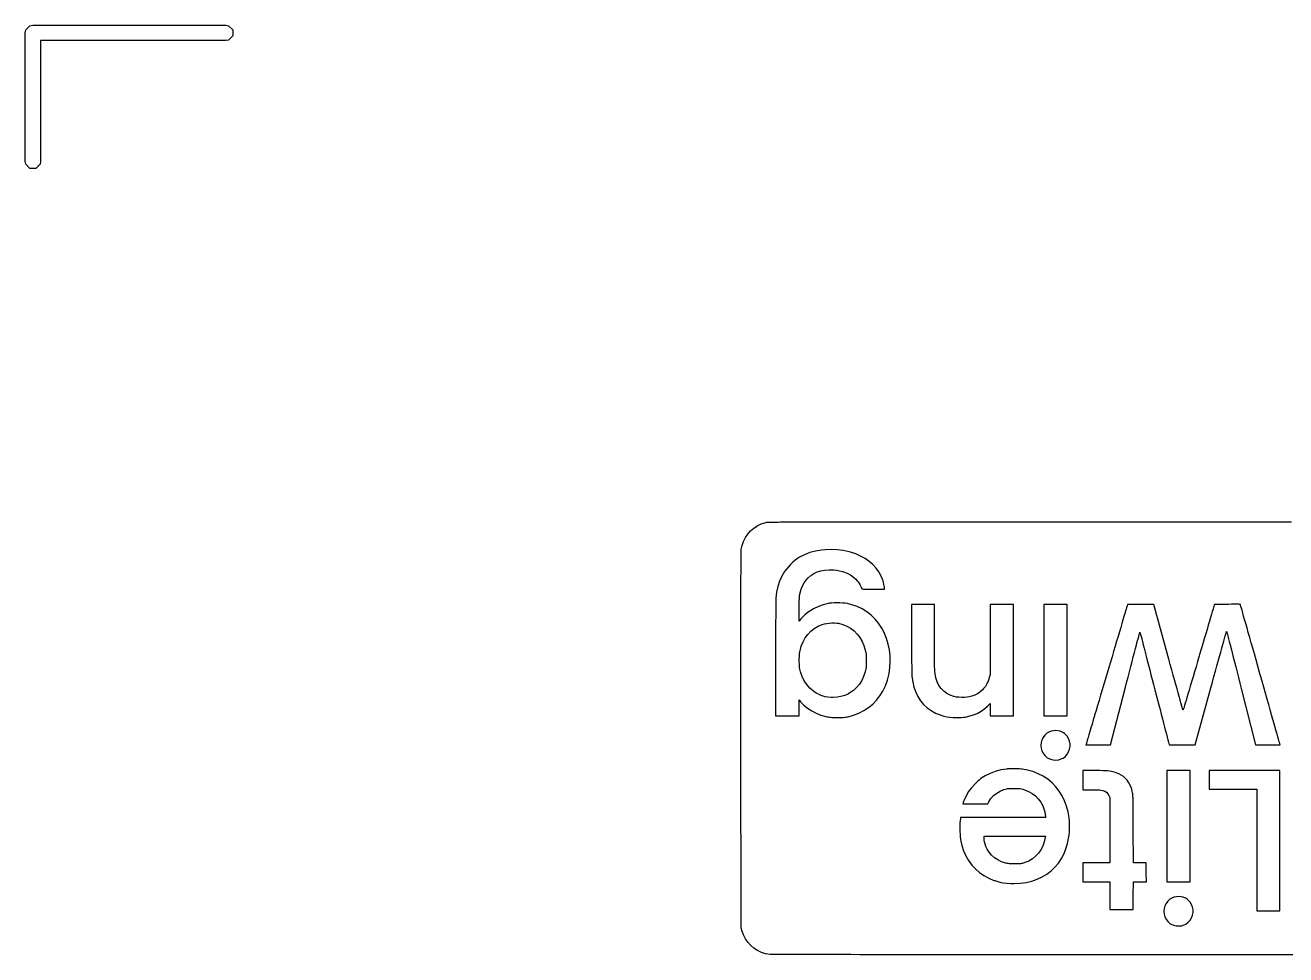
# Model space of a CAD drawing. Extents: x 114.6 to 180.1, y -127.2 to -61.4.
# Drawn here: x 138.12 to 147.93, y -103.88 to -96.64 of the extents above; entities that cross this region are included whole.
import ezdxf

# ---------------------------------------------------------------- set-up
doc = ezdxf.new("R2010")
doc.units = 0
doc.layers.add('BLACK', color=7, linetype='CONTINUOUS')

msp = doc.modelspace()

# ---------------------------------------------------------------- linework, layer by layer
at = {"layer": 'BLACK', "linetype": 'CONTINUOUS'}
for p, q in [((138.1175, -96.704), (138.122067, -96.681039)), ((138.1175, -97.704), (138.1175, -96.704)), ((138.122067, -96.681039), (138.154539, -96.648567)), ((138.154539, -96.648567), (138.1775, -96.644)), ((138.1775, -96.644), (139.6775, -96.644)), ((139.6775, -96.644), (139.700461, -96.648567)), ((139.700461, -96.648567), (139.732933, -96.681039)), ((139.732933, -96.681039), (139.732933, -96.726961)), ((139.6775, -96.764), (138.2375, -96.764)), ((138.2375, -96.764), (138.2375, -97.704)), ((139.700461, -96.759433), (139.6775, -96.764)), ((139.732933, -96.726961), (139.700461, -96.759433)), ((138.122067, -97.726961), (138.1175, -97.704)), ((138.154539, -97.759433), (138.122067, -97.726961)), ((138.200461, -97.759433), (138.154539, -97.759433)), ((138.232933, -97.726961), (138.200461, -97.759433)), ((138.2375, -97.704), (138.232933, -97.726961)), ((143.787839, -100.558898), (143.815978, -100.540394)), ((143.815978, -100.540394), (143.816863, -100.539897)), ((143.816863, -100.539897), (143.82964, -100.533572)), ((143.82964, -100.533572), (143.845514, -100.526965)), ((143.845514, -100.526965), (143.862846, -100.520694)), ((143.862846, -100.520694), (143.879997, -100.515377)), ((143.879997, -100.515377), (143.886275, -100.513698)), ((143.886275, -100.513698), (143.887175, -100.513522)), ((143.887175, -100.513522), (143.888509, -100.513351)), ((143.888509, -100.513351), (143.890349, -100.513185)), ((143.890349, -100.513185), (143.892765, -100.513024)), ((143.892765, -100.513024), (143.895829, -100.512867)), ((143.895829, -100.512867), (143.899611, -100.512715)), ((143.899611, -100.512715), (143.904182, -100.512569)), ((143.904182, -100.512569), (143.909614, -100.512427)), ((143.909614, -100.512427), (143.915978, -100.51229)), ((143.915978, -100.51229), (143.923344, -100.512157)), ((143.923344, -100.512157), (143.931783, -100.512028)), ((143.931783, -100.512028), (143.941367, -100.511904)), ((143.941367, -100.511904), (143.952167, -100.511784)), ((143.952167, -100.511784), (143.964253, -100.511668)), ((143.964253, -100.511668), (143.977697, -100.511556)), ((143.977697, -100.511556), (143.992569, -100.511448)), ((143.992569, -100.511448), (144.008941, -100.511344)), ((144.008941, -100.511344), (144.026882, -100.511244)), ((144.026882, -100.511244), (144.046467, -100.511149)), ((144.046467, -100.511149), (144.067763, -100.511054)), ((144.067763, -100.511054), (144.090843, -100.510965)), ((144.090843, -100.510965), (144.115778, -100.51088)), ((144.115778, -100.51088), (144.142639, -100.510797)), ((144.142639, -100.510797), (144.171496, -100.510718)), ((144.171496, -100.510718), (144.20242, -100.510642)), ((144.20242, -100.510642), (144.235483, -100.510569)), ((144.235483, -100.510569), (144.270756, -100.510499)), ((144.270756, -100.510499), (144.308309, -100.510433)), ((144.308309, -100.510433), (144.348214, -100.510369)), ((144.348214, -100.510369), (144.390542, -100.510307)), ((144.390542, -100.510307), (144.435365, -100.510249)), ((144.435365, -100.510249), (144.48275, -100.510193)), ((144.48275, -100.510193), (144.532772, -100.510139)), ((144.532772, -100.510139), (144.5855, -100.510089)), ((144.5855, -100.510089), (144.641006, -100.51004)), ((144.641006, -100.51004), (144.699361, -100.509994)), ((144.699361, -100.509994), (144.760636, -100.50995)), ((144.760636, -100.50995), (144.824902, -100.509908)), ((144.824902, -100.509908), (144.892229, -100.509869)), ((144.892229, -100.509869), (144.962689, -100.50983)), ((144.962689, -100.50983), (145.036353, -100.509794)), ((145.036353, -100.509794), (145.113291, -100.50976)), ((145.113291, -100.50976), (145.193575, -100.509727)), ((145.193575, -100.509727), (145.277276, -100.509696)), ((145.277276, -100.509696), (145.364465, -100.509666)), ((145.364465, -100.509666), (145.455213, -100.509638)), ((145.455213, -100.509638), (145.54959, -100.509611)), ((145.54959, -100.509611), (145.647669, -100.509586)), ((145.647669, -100.509586), (145.749519, -100.509561)), ((145.749519, -100.509561), (145.855212, -100.509538)), ((145.855212, -100.509538), (145.964819, -100.509516)), ((145.964819, -100.509516), (146.078411, -100.509494)), ((146.078411, -100.509494), (146.196058, -100.509474)), ((146.196058, -100.509474), (146.317832, -100.509454)), ((146.317832, -100.509454), (146.443805, -100.509434)), ((146.443805, -100.509434), (146.574046, -100.509417)), ((146.574046, -100.509417), (146.708627, -100.509399)), ((146.708627, -100.509399), (146.847619, -100.509381)), ((146.847619, -100.509381), (146.991093, -100.509364)), ((146.991093, -100.509364), (147.13912, -100.509347)), ((147.13912, -100.509347), (147.29177, -100.50933)), ((147.29177, -100.50933), (147.449116, -100.509313)), ((147.449116, -100.509313), (147.574623, -100.5093)), ((147.574623, -100.5093), (147.707762, -100.509288)), ((147.707762, -100.509288), (147.839766, -100.509278)), ((147.839766, -100.509278), (147.970552, -100.50927)), ((143.706299, -100.662538), (143.721354, -100.633165)), ((143.721354, -100.633165), (143.740188, -100.605774)), ((143.740188, -100.605774), (143.762463, -100.580855)), ((143.762463, -100.580855), (143.787839, -100.558898)), ((143.688327, -100.743481), (143.688505, -100.734158)), ((143.688505, -100.734158), (143.688694, -100.728072)), ((143.688694, -100.728072), (143.688878, -100.725269)), ((143.688878, -100.725269), (143.69536, -100.693403)), ((143.69536, -100.693403), (143.706299, -100.662538)), ((144.267359, -100.737938), (144.223766, -100.749814)), ((144.313144, -100.73033), (144.267359, -100.737938)), ((144.341818, -100.727732), (144.313144, -100.73033)), ((144.389198, -100.726457), (144.341818, -100.727732)), ((144.436874, -100.728713), (144.389198, -100.726457)), ((144.483573, -100.734422), (144.436874, -100.728713)), ((144.528027, -100.743506), (144.483573, -100.734422)), ((143.687585, -100.840766), (143.687714, -100.81435)), ((143.687714, -100.81435), (143.687853, -100.791475)), ((143.687853, -100.791475), (143.688001, -100.772078)), ((143.688001, -100.772078), (143.688159, -100.7561)), ((143.688159, -100.7561), (143.688327, -100.743481)), ((144.091665, -100.824394), (144.07346, -100.841541)), ((144.10966, -100.80917), (144.091665, -100.824394)), ((144.126394, -100.796916), (144.10966, -100.80917)), ((144.143326, -100.786307), (144.126394, -100.796916)), ((144.182408, -100.765941), (144.143326, -100.786307)), ((144.223766, -100.749814), (144.182408, -100.765941)), ((144.539849, -100.746628), (144.528027, -100.743506)), ((144.580341, -100.759903), (144.539849, -100.746628)), ((144.618275, -100.776423), (144.580341, -100.759903)), ((144.653401, -100.795977), (144.618275, -100.776423)), ((144.685468, -100.818354), (144.653401, -100.795977)), ((144.714226, -100.843343), (144.685468, -100.818354)), ((143.687256, -100.941871), (143.687357, -100.904466)), ((143.687357, -100.904466), (143.687465, -100.870785)), ((143.687465, -100.870785), (143.687585, -100.840766)), ((144.004858, -100.933519), (143.98734, -100.972753)), ((144.026513, -100.896419), (144.004858, -100.933519)), ((144.028113, -100.894031), (144.026513, -100.896419)), ((144.040632, -100.877409), (144.028113, -100.894031)), ((144.056099, -100.859562), (144.040632, -100.877409)), ((144.07346, -100.841541), (144.056099, -100.859562)), ((144.206852, -100.949308), (144.229663, -100.929206)), ((144.229663, -100.929206), (144.253947, -100.913002)), ((144.253947, -100.913002), (144.280131, -100.900539)), ((144.280131, -100.900539), (144.308647, -100.891658)), ((144.308647, -100.891658), (144.339922, -100.886199)), ((144.339922, -100.886199), (144.374388, -100.884003)), ((144.374388, -100.884003), (144.383051, -100.883943)), ((144.383051, -100.883943), (144.409637, -100.884656)), ((144.409637, -100.884656), (144.433006, -100.886765)), ((144.433006, -100.886765), (144.454615, -100.890486)), ((144.454615, -100.890486), (144.475919, -100.896035)), ((144.475919, -100.896035), (144.485488, -100.899082)), ((144.485488, -100.899082), (144.512543, -100.909921)), ((144.512543, -100.909921), (144.538307, -100.92372)), ((144.538307, -100.92372), (144.561807, -100.939844)), ((144.739422, -100.870732), (144.714226, -100.843343)), ((144.760808, -100.90031), (144.739422, -100.870732)), ((144.778132, -100.931866), (144.760808, -100.90031)), ((144.791142, -100.965189), (144.778132, -100.931866)), ((143.687011, -101.077037), (143.687084, -101.028095)), ((143.687084, -101.028095), (143.687165, -100.98306)), ((143.687165, -100.98306), (143.687256, -100.941871)), ((143.973906, -101.014284), (143.964501, -101.058281)), ((143.98734, -100.972753), (143.973906, -101.014284)), ((144.154626, -101.034314), (144.16482, -101.008235)), ((144.16482, -101.008235), (144.177657, -100.984948)), ((144.177657, -100.984948), (144.193581, -100.963599)), ((144.193581, -100.963599), (144.206852, -100.949308)), ((144.561807, -100.939844), (144.582078, -100.957662)), ((144.582078, -100.957662), (144.592133, -100.968716)), ((144.592133, -100.968716), (144.597929, -100.976465)), ((144.597929, -100.976465), (144.604364, -100.98625)), ((144.604364, -100.98625), (144.610877, -100.997064)), ((144.610877, -100.997064), (144.61691, -101.007902)), ((144.61691, -101.007902), (144.6219, -101.017757)), ((144.6219, -101.017757), (144.625289, -101.025622)), ((144.625289, -101.025622), (144.626516, -101.030448)), ((144.626516, -101.030448), (144.627161, -101.031339)), ((144.627161, -101.031339), (144.629379, -101.032061)), ((144.629379, -101.032061), (144.633594, -101.032636)), ((144.633594, -101.032636), (144.640228, -101.033075)), ((144.640228, -101.033075), (144.649706, -101.033396)), ((144.79258, -100.969881), (144.791142, -100.965189)), ((144.796286, -100.983207), (144.79258, -100.969881)), ((144.799644, -100.996891), (144.796286, -100.983207)), ((144.802381, -101.009693), (144.799644, -100.996891)), ((144.804223, -101.020373), (144.802381, -101.009693)), ((144.804897, -101.027691), (144.804223, -101.020373)), ((144.804896, -101.03382), (144.804897, -101.027691)), ((143.686894, -101.186885), (143.686948, -101.129945)), ((143.686948, -101.129945), (143.687011, -101.077037)), ((143.958294, -101.126315), (143.958017, -101.142658)), ((143.95859, -101.114492), (143.958294, -101.126315)), ((143.958904, -101.107342), (143.95859, -101.114492)), ((143.959074, -101.104908), (143.958904, -101.107342)), ((143.964501, -101.058281), (143.959074, -101.104908)), ((144.14081, -101.140331), (144.141132, -101.123635)), ((144.141132, -101.123635), (144.141516, -101.110083)), ((144.141516, -101.110083), (144.141989, -101.099115)), ((144.141989, -101.099115), (144.142583, -101.090174)), ((144.142583, -101.090174), (144.143327, -101.082699)), ((144.143327, -101.082699), (144.144249, -101.076132)), ((144.144249, -101.076132), (144.145379, -101.069914)), ((144.145379, -101.069914), (144.146626, -101.064034)), ((144.146626, -101.064034), (144.154626, -101.034314)), ((144.649706, -101.033396), (144.66245, -101.033615)), ((144.66245, -101.033615), (144.678885, -101.033747)), ((144.678885, -101.033747), (144.699434, -101.03381)), ((144.699434, -101.03381), (144.715708, -101.03382)), ((144.715708, -101.03382), (144.804896, -101.03382)), ((143.686849, -101.247911), (143.686894, -101.186885)), ((143.957304, -101.217315), (143.957109, -101.250244)), ((143.957522, -101.188308), (143.957304, -101.217315)), ((143.957759, -101.163373), (143.957522, -101.188308)), ((143.958017, -101.142658), (143.957759, -101.163373)), ((144.13916, -101.282724), (144.140232, -101.185391)), ((144.140232, -101.185391), (144.14052, -101.16073)), ((144.14052, -101.16073), (144.14081, -101.140331)), ((144.218719, -101.207901), (144.187665, -101.231864)), ((144.252761, -101.186973), (144.218719, -101.207901)), ((144.289249, -101.169386), (144.252761, -101.186973)), ((144.327637, -101.155446), (144.289249, -101.169386)), ((144.367382, -101.145459), (144.327637, -101.155446)), ((144.373592, -101.14439), (144.367382, -101.145459)), ((144.391146, -101.142415), (144.373592, -101.14439)), ((144.411672, -101.141222), (144.391146, -101.142415)), ((144.433919, -101.140799), (144.411672, -101.141222)), ((144.456632, -101.141138), (144.433919, -101.140799)), ((144.478559, -101.142229), (144.456632, -101.141138)), ((144.498446, -101.144061), (144.478559, -101.142229)), ((144.515041, -101.146624), (144.498446, -101.144061)), ((144.549352, -101.155056), (144.515041, -101.146624)), ((144.590528, -101.169489), (144.549352, -101.155056)), ((144.629449, -101.18806), (144.590528, -101.169489)), ((144.665903, -101.210599), (144.629449, -101.18806)), ((144.699676, -101.236935), (144.665903, -101.210599)), ((145.103806, -101.154348), (145.014615, -101.154348)), ((145.014615, -101.154348), (145.014617, -101.420111)), ((145.192996, -101.154348), (145.103806, -101.154348)), ((145.193004, -101.400827), (145.192996, -101.154348)), ((145.627034, -101.154348), (145.626344, -101.426138)), ((145.717361, -101.154348), (145.627034, -101.154348)), ((145.807687, -101.154348), (145.717361, -101.154348)), ((145.807687, -101.587042), (145.807687, -101.154348)), ((146.134317, -101.154348), (146.043921, -101.154348)), ((146.043921, -101.154348), (146.043921, -101.587042)), ((146.224713, -101.154348), (146.134317, -101.154348)), ((146.224713, -101.587042), (146.224713, -101.154348)), ((146.673885, -101.224595), (146.667135, -101.247291)), ((146.679654, -101.205215), (146.673885, -101.224595)), ((146.68437, -101.189398), (146.679654, -101.205215)), ((146.687959, -101.177391), (146.68437, -101.189398)), ((146.690348, -101.169442), (146.687959, -101.177391)), ((146.691464, -101.165798), (146.690348, -101.169442)), ((146.695158, -101.154348), (146.691464, -101.165798)), ((146.796833, -101.154348), (146.695158, -101.154348)), ((146.898508, -101.154348), (146.796833, -101.154348)), ((147.011582, -101.562334), (146.898508, -101.154348)), ((147.35494, -101.208221), (147.348465, -101.230129)), ((147.360401, -101.189757), (147.35494, -101.208221)), ((147.36478, -101.174973), (147.360401, -101.189757)), ((147.368005, -101.164106), (147.36478, -101.174973)), ((147.370008, -101.157392), (147.368005, -101.164106)), ((147.370717, -101.155067), (147.370008, -101.157392)), ((147.37135, -101.155004), (147.370717, -101.155067)), ((147.375978, -101.154826), (147.37135, -101.155004)), ((147.384674, -101.154589), (147.375978, -101.154826)), ((147.396935, -101.154302), (147.384674, -101.154589)), ((147.412259, -101.153976), (147.396935, -101.154302)), ((147.430144, -101.153623), (147.412259, -101.153976)), ((147.450087, -101.153254), (147.430144, -101.153623)), ((147.471586, -101.152878), (147.450087, -101.153254)), ((147.480415, -101.152731), (147.471586, -101.152878)), ((147.503993, -101.152367), (147.480415, -101.152731)), ((147.523298, -101.152128), (147.503993, -101.152367)), ((147.538741, -101.152023), (147.523298, -101.152128)), ((147.550733, -101.152058), (147.538741, -101.152023)), ((147.559685, -101.15224), (147.550733, -101.152058)), ((147.566008, -101.152575), (147.559685, -101.15224)), ((147.57011, -101.15307), (147.566008, -101.152575)), ((147.572406, -101.153733), (147.57011, -101.15307)), ((147.573303, -101.15457), (147.572406, -101.153733)), ((147.573492, -101.155195), (147.573303, -101.15457)), ((147.574833, -101.159846), (147.573492, -101.155195)), ((147.5774, -101.168832), (147.574833, -101.159846)), ((147.581134, -101.181947), (147.5774, -101.168832)), ((147.585977, -101.19898), (147.581134, -101.181947)), ((147.591868, -101.219725), (147.585977, -101.19898)), ((147.598749, -101.243971), (147.591868, -101.219725)), ((143.686786, -101.382478), (143.686813, -101.313089)), ((143.686813, -101.313089), (143.686849, -101.247911)), ((143.956788, -101.327265), (143.956662, -101.371059)), ((143.956937, -101.286944), (143.956788, -101.327265)), ((143.957109, -101.250244), (143.956937, -101.286944)), ((144.154029, -101.265448), (144.13916, -101.282724)), ((144.160146, -101.258556), (144.154029, -101.265448)), ((144.187665, -101.231864), (144.160146, -101.258556)), ((144.257659, -101.340859), (144.28664, -101.323585)), ((144.28664, -101.323585), (144.317971, -101.310295)), ((144.317971, -101.310295), (144.336807, -101.3046)), ((144.336807, -101.3046), (144.354003, -101.301118)), ((144.354003, -101.301118), (144.373893, -101.298694)), ((144.373893, -101.298694), (144.394918, -101.297395)), ((144.394918, -101.297395), (144.415514, -101.297285)), ((144.415514, -101.297285), (144.43412, -101.298433)), ((144.43412, -101.298433), (144.44492, -101.299982)), ((144.44492, -101.299982), (144.47881, -101.308807)), ((144.47881, -101.308807), (144.510597, -101.321823)), ((144.510597, -101.321823), (144.540042, -101.338777)), ((144.730555, -101.266898), (144.699676, -101.236935)), ((144.758327, -101.300318), (144.730555, -101.266898)), ((144.782779, -101.337025), (144.758327, -101.300318)), ((146.650988, -101.301637), (146.641738, -101.332793)), ((146.659478, -101.273054), (146.650988, -101.301637)), ((146.667135, -101.247291), (146.659478, -101.273054)), ((147.323656, -101.314159), (147.313825, -101.347483)), ((147.332754, -101.283334), (147.323656, -101.314159)), ((147.341046, -101.255245), (147.332754, -101.283334)), ((147.348465, -101.230129), (147.341046, -101.255245)), ((147.606561, -101.271511), (147.598749, -101.243971)), ((147.615244, -101.302138), (147.606561, -101.271511)), ((147.624741, -101.335642), (147.615244, -101.302138)), ((143.686767, -101.456139), (143.686786, -101.382478)), ((143.956563, -101.418174), (143.956488, -101.46846)), ((143.956662, -101.371059), (143.956563, -101.418174)), ((144.170011, -101.444572), (144.187203, -101.413977)), ((144.187203, -101.413977), (144.207702, -101.386318)), ((144.207702, -101.386318), (144.231267, -101.361858)), ((144.231267, -101.361858), (144.257659, -101.340859)), ((144.540042, -101.338777), (144.566909, -101.359416)), ((144.566909, -101.359416), (144.590959, -101.383485)), ((144.590959, -101.383485), (144.611955, -101.410731)), ((144.611955, -101.410731), (144.62966, -101.440901)), ((144.803697, -101.37685), (144.782779, -101.337025)), ((144.804383, -101.378344), (144.803697, -101.37685)), ((144.820413, -101.418823), (144.804383, -101.378344)), ((144.832881, -101.461853), (144.820413, -101.418823)), ((145.014617, -101.420111), (145.014641, -101.462369)), ((145.193005, -101.408825), (145.193004, -101.400827)), ((145.193043, -101.452607), (145.193005, -101.408825)), ((146.621251, -101.401835), (146.61016, -101.439225)), ((146.631801, -101.366275), (146.621251, -101.401835)), ((146.641738, -101.332793), (146.631801, -101.366275)), ((146.771204, -101.442996), (146.776979, -101.421022)), ((146.776979, -101.421022), (146.781848, -101.402593)), ((146.781848, -101.402593), (146.785751, -101.387939)), ((146.785751, -101.387939), (146.788629, -101.377286)), ((146.788629, -101.377286), (146.790422, -101.370865)), ((146.790422, -101.370865), (146.791064, -101.368887)), ((146.791064, -101.368887), (146.79175, -101.371175)), ((146.79175, -101.371175), (146.793568, -101.377855)), ((146.793568, -101.377855), (146.796448, -101.388651)), ((146.796448, -101.388651), (146.800315, -101.403287)), ((146.800315, -101.403287), (146.8051, -101.421485)), ((146.8051, -101.421485), (146.81073, -101.44297)), ((147.292236, -101.420689), (147.280618, -101.460097)), ((147.303327, -101.383072), (147.292236, -101.420689)), ((147.313825, -101.347483), (147.303327, -101.383072)), ((147.444457, -101.439112), (147.450713, -101.417147)), ((147.450713, -101.417147), (147.45601, -101.398705)), ((147.45601, -101.398705), (147.460284, -101.384011)), ((147.460284, -101.384011), (147.463472, -101.373289)), ((147.463472, -101.373289), (147.465513, -101.366763)), ((147.465513, -101.366763), (147.466342, -101.364654)), ((147.466342, -101.364654), (147.466347, -101.364661)), ((147.466347, -101.364661), (147.467097, -101.367272)), ((147.467097, -101.367272), (147.468974, -101.374325)), ((147.468974, -101.374325), (147.47192, -101.385592)), ((147.47192, -101.385592), (147.475876, -101.40084)), ((147.475876, -101.40084), (147.480783, -101.41984)), ((147.480783, -101.41984), (147.486582, -101.442362)), ((147.634991, -101.371816), (147.624741, -101.335642)), ((147.645935, -101.410448), (147.634991, -101.371816)), ((147.657515, -101.451335), (147.645935, -101.410448)), ((143.686757, -101.534135), (143.686767, -101.456139)), ((143.95644, -101.521769), (143.95642, -101.577949)), ((143.956488, -101.46846), (143.95644, -101.521769)), ((144.143072, -101.536878), (144.145347, -101.519559)), ((144.145347, -101.519559), (144.146499, -101.51352)), ((144.146499, -101.51352), (144.156363, -101.47784)), ((144.156363, -101.47784), (144.170011, -101.444572)), ((144.62966, -101.440901), (144.643838, -101.473741)), ((144.643838, -101.473741), (144.654249, -101.508998)), ((144.654249, -101.508998), (144.657996, -101.527615)), ((144.841731, -101.506707), (144.832881, -101.461853)), ((144.846911, -101.55266), (144.841731, -101.506707)), ((145.014641, -101.462369), (145.014709, -101.502185)), ((145.014709, -101.502185), (145.01482, -101.539324)), ((145.193134, -101.492992), (145.193043, -101.452607)), ((145.193277, -101.529822), (145.193134, -101.492992)), ((145.626344, -101.426138), (145.625654, -101.697927)), ((146.58665, -101.518506), (146.574379, -101.559902)), ((146.598602, -101.478198), (146.58665, -101.518506)), ((146.61016, -101.439225), (146.598602, -101.478198)), ((146.749033, -101.527917), (146.757172, -101.496672)), ((146.757172, -101.496672), (146.764582, -101.46829)), ((146.764582, -101.46829), (146.771204, -101.442996)), ((146.81073, -101.44297), (146.817133, -101.467464)), ((146.817133, -101.467464), (146.824239, -101.494693)), ((146.824239, -101.494693), (146.831975, -101.52438)), ((147.268544, -101.501062), (147.256085, -101.543346)), ((147.280618, -101.460097), (147.268544, -101.501062)), ((147.42056, -101.523916), (147.429318, -101.492722)), ((147.429318, -101.492722), (147.437304, -101.464379)), ((147.437304, -101.464379), (147.444457, -101.439112)), ((147.486582, -101.442362), (147.493212, -101.468175)), ((147.493212, -101.468175), (147.500618, -101.49705)), ((147.500618, -101.49705), (147.508738, -101.528756)), ((147.669672, -101.494265), (147.657515, -101.451335)), ((147.682346, -101.539031), (147.669672, -101.494265)), ((143.686756, -101.616524), (143.686757, -101.534135)), ((143.686763, -101.703368), (143.686756, -101.616524)), ((143.95642, -101.581618), (143.956382, -102.019736)), ((143.95642, -101.577949), (143.95642, -101.581618)), ((144.140657, -101.600851), (144.140714, -101.57879)), ((144.141362, -101.621959), (144.140657, -101.600851)), ((144.140714, -101.57879), (144.141523, -101.557043)), ((144.141523, -101.557043), (144.143072, -101.536878)), ((144.657996, -101.527615), (144.660302, -101.545218)), ((144.660302, -101.545218), (144.661848, -101.565679)), ((144.662541, -101.608911), (144.661628, -101.628541)), ((144.661848, -101.565679), (144.662604, -101.587434)), ((144.662604, -101.587434), (144.662541, -101.608911)), ((144.846046, -101.644942), (144.848367, -101.59898)), ((144.848367, -101.59898), (144.846911, -101.55266)), ((145.01482, -101.539324), (145.014972, -101.57355)), ((145.014972, -101.57355), (145.015128, -101.59898)), ((145.015128, -101.59898), (145.015164, -101.60463)), ((145.015164, -101.60463), (145.015392, -101.632326)), ((145.193469, -101.562938), (145.193277, -101.529822)), ((145.19371, -101.592183), (145.193469, -101.562938)), ((145.193997, -101.617398), (145.19371, -101.592183)), ((145.19433, -101.638425), (145.193997, -101.617398)), ((145.807687, -102.019736), (145.807687, -101.587042)), ((146.043921, -101.587042), (146.043921, -102.019736)), ((146.224713, -102.019736), (146.224713, -101.587042)), ((146.56186, -101.602139), (146.549167, -101.644969)), ((146.574379, -101.559902), (146.56186, -101.602139)), ((146.720847, -101.636542), (146.730812, -101.598078)), ((146.730812, -101.598078), (146.740228, -101.561795)), ((146.740228, -101.561795), (146.749033, -101.527917)), ((146.831975, -101.52438), (146.84027, -101.556245)), ((146.84027, -101.556245), (146.849052, -101.590017)), ((146.849052, -101.590017), (146.85825, -101.625416)), ((147.016201, -101.578999), (147.011582, -101.562334)), ((147.028066, -101.621782), (147.016201, -101.578999)), ((147.039573, -101.663241), (147.028066, -101.621782)), ((147.240192, -101.597286), (147.227922, -101.638933)), ((147.252798, -101.5545), (147.240192, -101.597286)), ((147.256085, -101.543346), (147.252798, -101.5545)), ((147.390291, -101.632386), (147.400984, -101.593973)), ((147.400984, -101.593973), (147.411095, -101.557743)), ((147.411095, -101.557743), (147.42056, -101.523916)), ((147.508738, -101.528756), (147.517513, -101.563062)), ((147.517513, -101.563062), (147.526886, -101.59974)), ((147.526886, -101.59974), (147.536796, -101.638558)), ((147.695478, -101.585424), (147.682346, -101.539031)), ((147.70901, -101.633236), (147.695478, -101.585424)), ((143.68678, -101.794729), (143.686763, -101.703368)), ((144.142843, -101.640848), (144.141362, -101.621959)), ((144.145113, -101.656249), (144.142843, -101.640848)), ((144.150379, -101.678475), (144.145113, -101.656249)), ((144.162464, -101.713998), (144.150379, -101.678475)), ((144.178519, -101.746787), (144.162464, -101.713998)), ((144.6416, -101.713184), (144.626645, -101.745057)), ((144.652845, -101.678893), (144.6416, -101.713184)), ((144.66018, -101.642485), (144.652845, -101.678893)), ((144.661628, -101.628541), (144.66018, -101.642485)), ((144.829858, -101.732881), (144.839894, -101.689818)), ((144.839894, -101.689818), (144.846046, -101.644942)), ((145.015392, -101.632326), (145.015655, -101.656405)), ((145.015655, -101.656405), (145.015952, -101.676632)), ((145.015952, -101.676632), (145.016279, -101.69277)), ((145.016279, -101.69277), (145.016636, -101.704586)), ((145.016636, -101.704586), (145.01702, -101.711843)), ((145.01702, -101.711843), (145.017067, -101.712391)), ((145.017067, -101.712391), (145.023161, -101.756361)), ((145.194708, -101.655106), (145.19433, -101.638425)), ((145.195127, -101.667283), (145.194708, -101.655106)), ((145.195588, -101.674797), (145.195127, -101.667283)), ((145.197445, -101.690705), (145.195588, -101.674797)), ((145.204212, -101.72484), (145.197445, -101.690705)), ((145.625654, -101.697927), (145.619097, -101.722033)), ((146.536375, -101.688144), (146.523555, -101.731417)), ((146.549167, -101.644969), (146.536375, -101.688144)), ((146.688248, -101.762715), (146.699506, -101.719087)), ((146.699506, -101.719087), (146.710391, -101.676953)), ((146.710391, -101.676953), (146.720847, -101.636542)), ((146.85825, -101.625416), (146.867792, -101.662168)), ((146.867792, -101.662168), (146.877606, -101.699994)), ((146.877606, -101.699994), (146.887621, -101.73862)), ((147.050655, -101.70314), (147.039573, -101.663241)), ((147.061247, -101.741242), (147.050655, -101.70314)), ((147.204678, -101.717825), (147.193847, -101.754579)), ((147.216061, -101.679194), (147.204678, -101.717825)), ((147.227922, -101.638933), (147.216061, -101.679194)), ((147.35535, -101.758479), (147.367411, -101.714862)), ((147.367411, -101.714862), (147.379079, -101.672757)), ((147.379079, -101.672757), (147.390291, -101.632386)), ((147.536796, -101.638558), (147.547184, -101.679286)), ((147.547184, -101.679286), (147.557993, -101.721695)), ((147.722882, -101.682259), (147.70901, -101.633236)), ((147.728417, -101.701823), (147.722882, -101.682259)), ((147.742244, -101.750688), (147.728417, -101.701823)), ((143.686802, -101.890666), (143.68678, -101.794729)), ((144.198545, -101.776847), (144.178519, -101.746787)), ((144.222547, -101.804183), (144.198545, -101.776847)), ((144.23532, -101.816298), (144.222547, -101.804183)), ((144.253244, -101.830793), (144.23532, -101.816298)), ((144.586417, -101.800336), (144.561547, -101.823136)), ((144.608184, -101.774208), (144.586417, -101.800336)), ((144.626645, -101.745057), (144.608184, -101.774208)), ((144.79134, -101.827181), (144.810839, -101.786884)), ((144.810839, -101.786884), (144.826632, -101.743681)), ((144.826632, -101.743681), (144.829858, -101.732881)), ((145.023161, -101.756361), (145.033015, -101.797526)), ((145.033015, -101.797526), (145.046547, -101.835783)), ((145.214427, -101.755854), (145.204212, -101.72484)), ((145.22801, -101.783642), (145.214427, -101.755854)), ((145.244882, -101.808097), (145.22801, -101.783642)), ((145.264961, -101.829114), (145.244882, -101.808097)), ((145.574972, -101.808902), (145.565689, -101.818346)), ((145.582595, -101.800331), (145.574972, -101.808902)), ((145.588618, -101.792176), (145.582595, -101.800331)), ((145.594099, -101.782993), (145.588618, -101.792176)), ((145.600092, -101.77134), (145.594099, -101.782993)), ((145.603448, -101.764199), (145.600092, -101.77134)), ((145.60953, -101.749737), (145.603448, -101.764199)), ((145.615041, -101.73492), (145.60953, -101.749737)), ((145.619097, -101.722033), (145.615041, -101.73492)), ((146.498128, -101.817267), (146.485667, -101.859349)), ((146.510781, -101.77454), (146.498128, -101.817267)), ((146.523555, -101.731417), (146.510781, -101.77454)), ((146.563687, -102.246328), (146.676678, -101.807608)), ((146.676678, -101.807608), (146.688248, -101.762715)), ((146.887621, -101.73862), (146.897765, -101.777768)), ((146.897765, -101.777768), (146.907967, -101.817163)), ((146.907967, -101.817163), (146.918154, -101.856527)), ((147.071282, -101.777308), (147.061247, -101.741242)), ((147.080694, -101.811101), (147.071282, -101.777308)), ((147.089416, -101.842386), (147.080694, -101.811101)), ((147.183644, -101.789212), (147.174135, -101.821479)), ((147.193847, -101.754579), (147.183644, -101.789212)), ((147.221174, -102.245123), (147.342958, -101.803381)), ((147.342958, -101.803381), (147.35535, -101.758479)), ((147.557993, -101.721695), (147.569162, -101.765552)), ((147.569162, -101.765552), (147.579711, -101.807005)), ((147.579711, -101.807005), (147.691471, -102.246328)), ((147.755741, -101.798388), (147.742244, -101.750688)), ((147.768848, -101.844706), (147.755741, -101.798388)), ((143.686835, -101.991243), (143.686802, -101.890666)), ((144.139584, -101.958141), (144.139584, -101.896548)), ((144.139584, -101.896548), (144.151364, -101.910534)), ((144.151364, -101.910534), (144.176655, -101.936975)), ((144.272477, -101.843199), (144.253244, -101.830793)), ((144.294769, -101.854741), (144.272477, -101.843199)), ((144.297878, -101.856188), (144.294769, -101.854741)), ((144.319725, -101.865073), (144.297878, -101.856188)), ((144.341171, -101.871236), (144.319725, -101.865073)), ((144.363868, -101.875062), (144.341171, -101.871236)), ((144.389473, -101.87694), (144.363868, -101.875062)), ((144.402665, -101.877202), (144.389473, -101.87694)), ((144.435132, -101.875546), (144.402665, -101.877202)), ((144.465339, -101.870341), (144.435132, -101.875546)), ((144.49421, -101.861389), (144.465339, -101.870341)), ((144.52267, -101.848494), (144.49421, -101.861389)), ((144.533776, -101.842309), (144.52267, -101.848494)), ((144.561547, -101.823136), (144.533776, -101.842309)), ((144.712147, -101.929176), (144.74184, -101.898475)), ((144.74184, -101.898475), (144.768289, -101.864427)), ((144.768289, -101.864427), (144.79134, -101.827181)), ((145.046547, -101.835783), (145.063674, -101.871028)), ((145.063674, -101.871028), (145.084312, -101.903157)), ((145.084312, -101.903157), (145.108377, -101.932067)), ((145.288171, -101.846589), (145.264961, -101.829114)), ((145.314428, -101.860416), (145.288171, -101.846589)), ((145.343656, -101.870489), (145.314428, -101.860416)), ((145.346282, -101.871151), (145.343656, -101.870489)), ((145.363283, -101.874232), (145.346282, -101.871151)), ((145.383249, -101.876264), (145.363283, -101.874232)), ((145.404695, -101.877213), (145.383249, -101.876264)), ((145.426142, -101.877043), (145.404695, -101.877213)), ((145.446103, -101.875725), (145.426142, -101.877043)), ((145.463098, -101.87322), (145.446103, -101.875725)), ((145.484778, -101.867908), (145.463098, -101.87322)), ((145.50727, -101.859905), (145.484778, -101.867908)), ((145.527415, -101.849425), (145.50727, -101.859905)), ((145.54647, -101.835795), (145.527415, -101.849425)), ((145.565689, -101.818346), (145.54647, -101.835795)), ((146.473472, -101.900541), (146.461617, -101.94059)), ((146.485667, -101.859349), (146.473472, -101.900541)), ((146.918154, -101.856527), (146.928256, -101.895584)), ((146.928256, -101.895584), (146.9382, -101.93406)), ((147.097383, -101.870923), (147.089416, -101.842386)), ((147.104528, -101.896476), (147.097383, -101.870923)), ((147.110784, -101.918806), (147.104528, -101.896476)), ((147.150519, -101.901629), (147.144522, -101.921979)), ((147.157502, -101.877932), (147.150519, -101.901629)), ((147.165398, -101.851134), (147.157502, -101.877932)), ((147.174135, -101.821479), (147.165398, -101.851134)), ((147.781502, -101.889425), (147.768848, -101.844706)), ((147.793643, -101.932326), (147.781502, -101.889425)), ((143.686875, -102.096519), (143.686835, -101.991243)), ((144.139584, -102.019736), (144.139584, -101.958141)), ((144.176655, -101.936975), (144.205696, -101.960929)), ((144.205696, -101.960929), (144.237937, -101.982083)), ((144.237937, -101.982083), (144.272826, -102.000122)), ((144.272826, -102.000122), (144.30981, -102.014734)), ((144.56404, -102.015579), (144.605159, -101.999733)), ((144.605159, -101.999733), (144.643652, -101.979951)), ((144.643652, -101.979951), (144.679367, -101.956384)), ((144.679367, -101.956384), (144.712147, -101.929176)), ((145.108377, -101.932067), (145.13579, -101.957655)), ((145.13579, -101.957655), (145.166466, -101.979817)), ((145.166466, -101.979817), (145.200319, -101.998449)), ((145.200319, -101.998449), (145.23727, -102.01345)), ((145.23727, -102.01345), (145.265447, -102.021867)), ((145.489516, -102.015128), (145.52459, -102.001066)), ((145.52459, -102.001066), (145.556524, -101.983773)), ((145.556524, -101.983773), (145.585699, -101.963047)), ((145.585699, -101.963047), (145.605803, -101.945322)), ((145.605803, -101.945322), (145.626896, -101.925037)), ((145.626896, -101.925037), (145.626896, -101.972388)), ((145.626896, -101.972388), (145.626896, -102.019735)), ((146.450174, -101.979254), (146.439218, -102.016284)), ((146.461617, -101.94059), (146.450174, -101.979254)), ((146.9382, -101.93406), (146.947916, -101.971674)), ((146.947916, -101.971674), (146.95733, -102.008154)), ((146.95733, -102.008154), (146.966373, -102.043221)), ((147.116087, -101.937676), (147.110784, -101.918806)), ((147.120368, -101.95285), (147.116087, -101.937676)), ((147.123562, -101.964089), (147.120368, -101.95285)), ((147.125604, -101.971156), (147.123562, -101.964089)), ((147.126426, -101.973816), (147.125604, -101.971156)), ((147.127307, -101.974628), (147.126426, -101.973816)), ((147.129244, -101.972364), (147.127307, -101.974628)), ((147.131728, -101.965379), (147.129244, -101.972364)), ((147.131839, -101.965003), (147.131728, -101.965379)), ((147.133171, -101.960494), (147.131839, -101.965003)), ((147.135775, -101.951656), (147.133171, -101.960494)), ((147.139583, -101.938736), (147.135775, -101.951656)), ((147.144522, -101.921979), (147.139583, -101.938736)), ((147.805209, -101.973196), (147.793643, -101.932326)), ((147.816138, -102.011814), (147.805209, -101.973196)), ((147.82637, -102.047965), (147.816138, -102.011814)), ((143.686924, -102.206554), (143.686875, -102.096519)), ((143.956382, -102.019736), (144.047982, -102.019736)), ((144.047982, -102.019736), (144.139584, -102.019736)), ((144.30981, -102.014734), (144.348337, -102.025604)), ((144.348337, -102.025604), (144.35719, -102.027508)), ((144.35719, -102.027508), (144.366833, -102.029349)), ((144.366833, -102.029349), (144.375752, -102.03073)), ((144.375752, -102.03073), (144.384893, -102.031713)), ((144.384893, -102.031713), (144.395201, -102.03236)), ((144.395201, -102.03236), (144.40762, -102.032732)), ((144.40762, -102.032732), (144.423096, -102.03289)), ((144.423096, -102.03289), (144.439698, -102.032904)), ((144.439698, -102.032904), (144.458522, -102.032819)), ((144.458522, -102.032819), (144.473441, -102.032591)), ((144.473441, -102.032591), (144.485374, -102.032156)), ((144.485374, -102.032156), (144.495238, -102.031454)), ((144.495238, -102.031454), (144.50395, -102.030419)), ((144.50395, -102.030419), (144.512425, -102.028989)), ((144.512425, -102.028989), (144.520452, -102.027344)), ((144.520452, -102.027344), (144.56404, -102.015579)), ((145.265447, -102.021867), (145.28975, -102.027407)), ((145.28975, -102.027407), (145.313311, -102.031161)), ((145.313311, -102.031161), (145.33759, -102.03327)), ((145.33759, -102.03327), (145.364046, -102.033878)), ((145.364046, -102.033878), (145.384551, -102.033487)), ((145.384551, -102.033487), (145.403202, -102.032695)), ((145.403202, -102.032695), (145.418377, -102.031577)), ((145.418377, -102.031577), (145.431418, -102.029988)), ((145.431418, -102.029988), (145.443668, -102.027778)), ((145.443668, -102.027778), (145.450925, -102.026157)), ((145.450925, -102.026157), (145.489516, -102.015128)), ((145.626896, -102.019735), (145.71729, -102.019736)), ((145.71729, -102.019736), (145.807687, -102.019736)), ((146.043921, -102.019736), (146.134317, -102.019736)), ((146.134317, -102.019736), (146.224713, -102.019736)), ((146.419059, -102.084449), (146.410001, -102.115091)), ((146.428822, -102.051431), (146.419059, -102.084449)), ((146.438197, -102.019736), (146.428822, -102.051431)), ((146.439218, -102.016284), (146.438197, -102.019736)), ((146.966373, -102.043221), (146.974971, -102.0766)), ((146.974971, -102.0766), (146.983054, -102.108014)), ((146.983054, -102.108014), (146.99055, -102.137187)), ((147.835842, -102.081429), (147.82637, -102.047965)), ((147.844493, -102.111993), (147.835842, -102.081429)), ((147.852262, -102.139437), (147.844493, -102.111993)), ((143.687605, -103.66735), (143.686924, -102.206554)), ((146.02789, -102.207886), (146.022133, -102.22876)), ((146.037685, -102.188145), (146.02789, -102.207886)), ((146.051606, -102.170144), (146.037685, -102.188145)), ((146.053394, -102.168279), (146.051606, -102.170144)), ((146.067365, -102.155832), (146.053394, -102.168279)), ((146.082186, -102.146778), (146.067365, -102.155832)), ((146.099665, -102.139984), (146.082186, -102.146778)), ((146.103269, -102.138971), (146.099665, -102.139984)), ((146.119343, -102.136276), (146.103269, -102.138971)), ((146.137143, -102.135568), (146.119343, -102.136276)), ((146.154629, -102.136843), (146.137143, -102.135568)), ((146.169758, -102.140097), (146.154629, -102.136843)), ((146.175637, -102.142111), (146.169758, -102.140097)), ((146.190871, -102.149063), (146.175637, -102.142111)), ((146.204511, -102.158437), (146.190871, -102.149063)), ((146.218189, -102.171283), (146.204511, -102.158437)), ((146.225059, -102.179202), (146.218189, -102.171283)), ((146.236893, -102.197789), (146.225059, -102.179202)), ((146.244677, -102.217885), (146.236893, -102.197789)), ((146.382297, -102.208938), (146.377871, -102.223982)), ((146.387798, -102.19028), (146.382297, -102.208938)), ((146.394297, -102.168253), (146.387798, -102.19028)), ((146.401723, -102.143108), (146.394297, -102.168253)), ((146.410001, -102.115091), (146.401723, -102.143108)), ((146.99055, -102.137187), (146.997387, -102.163842)), ((146.997387, -102.163842), (147.003494, -102.187702)), ((147.003494, -102.187702), (147.008799, -102.208493)), ((147.008799, -102.208493), (147.01323, -102.225936)), ((147.859087, -102.163545), (147.852262, -102.139437)), ((147.864907, -102.1841), (147.859087, -102.163545)), ((147.86966, -102.200884), (147.864907, -102.1841)), ((147.873284, -102.21368), (147.86966, -102.200884)), ((146.022133, -102.22876), (146.020327, -102.250163)), ((146.020327, -102.250163), (146.022385, -102.271489)), ((146.022385, -102.271489), (146.028218, -102.292133)), ((146.028218, -102.292133), (146.03774, -102.311493)), ((146.225867, -102.319528), (146.237037, -102.301089)), ((146.237037, -102.301089), (146.244589, -102.281092)), ((146.244589, -102.281092), (146.248438, -102.26015)), ((146.248496, -102.238876), (146.244677, -102.217885)), ((146.248438, -102.26015), (146.248496, -102.238876)), ((146.371759, -102.244956), (146.371757, -102.244976)), ((146.371757, -102.244976), (146.374082, -102.245272)), ((146.372529, -102.242239), (146.371759, -102.244956)), ((146.373509, -102.238876), (146.372529, -102.242239)), ((146.374591, -102.235165), (146.373509, -102.238876)), ((146.374082, -102.245272), (146.380716, -102.245545)), ((146.377871, -102.223982), (146.374591, -102.235165)), ((146.380716, -102.245545), (146.39115, -102.245789)), ((146.39115, -102.245789), (146.404869, -102.245995)), ((146.404869, -102.245995), (146.421364, -102.246159)), ((146.421364, -102.246159), (146.440123, -102.246271)), ((146.440123, -102.246271), (146.460633, -102.246325)), ((146.460633, -102.246325), (146.467722, -102.246328)), ((146.467722, -102.246328), (146.563687, -102.246328)), ((147.01323, -102.225936), (147.015799, -102.236109)), ((147.015799, -102.236109), (147.018385, -102.24638)), ((147.018385, -102.24638), (147.119779, -102.245752)), ((147.119779, -102.245752), (147.221174, -102.245123)), ((147.691471, -102.246328), (147.787026, -102.246328)), ((147.787026, -102.246328), (147.882581, -102.246328)), ((147.87572, -102.222272), (147.873284, -102.21368)), ((147.876906, -102.226441), (147.87572, -102.222272)), ((147.882581, -102.246328), (147.876906, -102.226441)), ((146.03774, -102.311493), (146.050862, -102.328958)), ((146.050862, -102.328958), (146.067498, -102.343927)), ((146.067498, -102.343927), (146.07767, -102.350616)), ((146.07767, -102.350616), (146.095963, -102.358705)), ((146.095963, -102.358705), (146.11641, -102.363272)), ((146.11641, -102.363272), (146.137886, -102.36433)), ((146.137886, -102.36433), (146.159265, -102.361892)), ((146.159265, -102.361892), (146.179424, -102.355971)), ((146.179424, -102.355971), (146.193023, -102.349277)), ((146.193023, -102.349277), (146.211167, -102.335797)), ((146.211167, -102.335797), (146.225867, -102.319528)), ((145.561214, -102.504167), (145.551479, -102.511538)), ((145.587646, -102.48732), (145.561214, -102.504167)), ((145.625635, -102.468071), (145.587646, -102.48732)), ((145.666252, -102.452838), (145.625635, -102.468071)), ((145.709444, -102.441639), (145.666252, -102.452838)), ((145.755163, -102.434491), (145.709444, -102.441639)), ((145.759142, -102.434099), (145.755163, -102.434491)), ((145.775468, -102.433046), (145.759142, -102.434099)), ((145.794627, -102.432463), (145.775468, -102.433046)), ((145.815099, -102.432346), (145.794627, -102.432463)), ((145.83536, -102.43269), (145.815099, -102.432346)), ((145.853886, -102.433493), (145.83536, -102.43269)), ((145.869156, -102.43475), (145.853886, -102.433493)), ((145.875754, -102.435621), (145.869156, -102.43475)), ((145.888444, -102.43767), (145.875754, -102.435621)), ((145.90249, -102.440271), (145.888444, -102.43767)), ((145.91588, -102.443065), (145.90249, -102.440271)), ((145.95915, -102.455005), (145.91588, -102.443065)), ((146.000496, -102.471089), (145.95915, -102.455005)), ((146.039123, -102.491007), (146.000496, -102.471089)), ((146.074886, -102.514593), (146.039123, -102.491007)), ((146.438649, -102.446638), (146.347651, -102.446404)), ((146.347651, -102.446404), (146.347651, -102.521131)), ((146.451661, -102.446686), (146.438649, -102.446638)), ((146.479259, -102.446928), (146.451661, -102.446686)), ((146.50287, -102.447409), (146.479259, -102.446928)), ((146.523078, -102.448199), (146.50287, -102.447409)), ((146.540469, -102.44937), (146.523078, -102.448199)), ((146.555627, -102.45099), (146.540469, -102.44937)), ((146.569137, -102.453132), (146.555627, -102.45099)), ((146.581584, -102.455865), (146.569137, -102.453132)), ((146.593552, -102.45926), (146.581584, -102.455865)), ((146.605627, -102.463388), (146.593552, -102.45926)), ((146.618392, -102.468319), (146.605627, -102.463388)), ((146.627571, -102.472217), (146.618392, -102.468319)), ((146.646518, -102.482059), (146.627571, -102.472217)), ((146.66352, -102.493939), (146.646518, -102.482059)), ((146.680434, -102.509079), (146.66352, -102.493939)), ((147.091307, -102.446404), (147.000911, -102.446404)), ((147.000911, -102.446404), (147.000911, -102.879099)), ((147.181703, -102.446404), (147.091307, -102.446404)), ((147.181703, -102.879099), (147.181703, -102.446404)), ((147.60596, -102.446404), (147.331157, -102.446404)), ((147.331157, -102.446404), (147.331157, -102.518722)), ((147.880763, -102.446404), (147.60596, -102.446404)), ((147.880763, -102.992395), (147.880763, -102.446404)), ((145.481392, -102.579682), (145.45837, -102.61027)), ((145.508667, -102.549967), (145.481392, -102.579682)), ((145.514268, -102.544469), (145.508667, -102.549967)), ((145.526827, -102.532717), (145.514268, -102.544469)), ((145.539624, -102.521397), (145.526827, -102.532717)), ((145.551479, -102.511538), (145.539624, -102.521397)), ((145.703871, -102.60588), (145.733446, -102.594247)), ((145.733446, -102.594247), (145.746698, -102.590531)), ((145.746698, -102.590531), (145.755967, -102.588427)), ((145.755967, -102.588427), (145.764966, -102.586942)), ((145.764966, -102.586942), (145.774855, -102.585971)), ((145.774855, -102.585971), (145.786794, -102.585417)), ((145.786794, -102.585417), (145.801942, -102.585176)), ((145.801942, -102.585176), (145.808892, -102.585146)), ((145.808892, -102.585146), (145.827998, -102.585291)), ((145.827998, -102.585291), (145.843562, -102.585934)), ((145.843562, -102.585934), (145.856854, -102.587236)), ((145.856854, -102.587236), (145.86914, -102.589366)), ((145.86914, -102.589366), (145.881691, -102.59249)), ((145.881691, -102.59249), (145.894467, -102.596353)), ((145.894467, -102.596353), (145.92478, -102.608493)), ((146.107641, -102.541679), (146.074886, -102.514593)), ((146.137243, -102.572101), (146.107641, -102.541679)), ((146.163546, -102.605693), (146.137243, -102.572101)), ((146.347651, -102.521131), (146.347651, -102.595859)), ((146.347651, -102.595859), (146.410928, -102.595943)), ((146.410928, -102.595943), (146.436692, -102.596141)), ((146.436692, -102.596141), (146.458152, -102.596694)), ((146.458152, -102.596694), (146.475819, -102.597653)), ((146.475819, -102.597653), (146.490201, -102.599069)), ((146.490201, -102.599069), (146.501806, -102.600992)), ((146.501806, -102.600992), (146.511144, -102.603473)), ((146.69122, -102.520669), (146.680434, -102.509079)), ((146.70622, -102.541385), (146.69122, -102.520669)), ((146.71834, -102.564906), (146.70622, -102.541385)), ((146.727823, -102.591735), (146.71834, -102.564906)), ((146.73491, -102.622375), (146.727823, -102.591735)), ((147.331157, -102.518722), (147.331157, -102.591037)), ((147.331157, -102.591037), (147.515564, -102.591037)), ((147.515564, -102.591037), (147.699971, -102.591037)), ((147.699971, -102.591037), (147.699971, -103.064711)), ((145.41865, -102.688191), (145.412572, -102.704334)), ((145.422807, -102.677561), (145.41865, -102.688191)), ((145.439031, -102.642605), (145.422807, -102.677561)), ((145.45837, -102.61027), (145.439031, -102.642605)), ((145.607151, -102.704333), (145.614956, -102.690473)), ((145.614956, -102.690473), (145.632615, -102.663739)), ((145.632615, -102.663739), (145.653374, -102.640686)), ((145.653374, -102.640686), (145.677153, -102.62138)), ((145.677153, -102.62138), (145.703871, -102.60588)), ((145.92478, -102.608493), (145.952791, -102.624614)), ((145.952791, -102.624614), (145.97816, -102.644318)), ((145.97816, -102.644318), (146.00055, -102.667214)), ((146.00055, -102.667214), (146.01962, -102.692904)), ((146.01962, -102.692904), (146.035032, -102.720995)), ((146.186407, -102.642288), (146.163546, -102.605693)), ((146.205681, -102.681721), (146.186407, -102.642288)), ((146.221223, -102.723826), (146.205681, -102.681721)), ((146.511144, -102.603473), (146.518723, -102.606563)), ((146.518723, -102.606563), (146.518998, -102.6067)), ((146.518998, -102.6067), (146.531974, -102.615632)), ((146.531974, -102.615632), (146.543056, -102.627853)), ((146.543056, -102.627853), (146.550756, -102.641561)), ((146.550756, -102.641561), (146.556164, -102.654917)), ((146.556164, -102.654917), (146.556711, -102.86732)), ((146.735564, -102.626293), (146.73491, -102.622375)), ((146.736163, -102.630761), (146.735564, -102.626293)), ((146.736696, -102.635987), (146.736163, -102.630761)), ((146.737167, -102.642262), (146.736696, -102.635987)), ((146.737583, -102.649875), (146.737167, -102.642262)), ((146.737947, -102.659117), (146.737583, -102.649875)), ((146.738268, -102.670278), (146.737947, -102.659117)), ((146.738548, -102.683648), (146.738268, -102.670278)), ((146.738792, -102.699517), (146.738548, -102.683648)), ((146.739007, -102.718176), (146.738792, -102.699517)), ((145.412572, -102.704334), (145.509862, -102.704333)), ((145.509862, -102.704333), (145.607151, -102.704333)), ((146.035032, -102.720995), (146.046447, -102.751091)), ((146.046447, -102.751091), (146.053326, -102.781471)), ((146.053326, -102.781471), (146.054846, -102.791271)), ((146.054846, -102.791271), (146.056213, -102.800023)), ((146.232887, -102.768436), (146.221223, -102.723826)), ((146.240531, -102.815385), (146.232887, -102.768436)), ((146.739197, -102.739914), (146.739007, -102.718176)), ((146.739367, -102.765024), (146.739197, -102.739914)), ((146.739524, -102.793793), (146.739367, -102.765024)), ((146.739671, -102.826512), (146.739524, -102.793793)), ((145.390312, -102.874506), (145.390122, -102.896848)), ((145.390122, -102.896848), (145.390517, -102.919653)), ((145.391095, -102.853706), (145.390312, -102.874506)), ((145.392479, -102.835529), (145.391095, -102.853706)), ((145.394472, -102.821054), (145.392479, -102.835529)), ((145.396019, -102.812808), (145.394472, -102.821054)), ((145.727143, -102.812808), (145.396019, -102.812808)), ((146.058264, -102.812808), (145.727143, -102.812808)), ((146.056213, -102.800023), (146.057149, -102.805928)), ((146.057149, -102.805928), (146.05719, -102.806179)), ((146.05719, -102.806179), (146.058264, -102.812808)), ((146.240547, -102.815527), (146.240531, -102.815385)), ((146.242616, -102.840103), (146.240547, -102.815527)), ((146.242278, -102.923776), (146.243447, -102.895701)), ((146.243569, -102.867319), (146.242616, -102.840103)), ((146.243447, -102.895701), (146.243569, -102.867319)), ((146.556711, -102.86732), (146.556821, -102.909833)), ((146.739814, -102.863472), (146.739671, -102.826512)), ((146.739959, -102.904964), (146.739814, -102.863472)), ((147.000911, -102.879099), (147.000911, -103.311793)), ((147.181703, -103.311793), (147.181703, -102.879099)), ((145.390517, -102.919653), (145.391489, -102.941842)), ((145.391489, -102.941842), (145.39303, -102.962335)), ((145.39303, -102.962335), (145.39513, -102.980052)), ((145.39513, -102.980052), (145.3957, -102.983671)), ((145.3957, -102.983671), (145.405417, -103.028593)), ((145.578685, -102.970801), (145.578685, -102.957442)), ((145.578685, -102.957442), (145.817541, -102.957442)), ((145.578687, -102.971385), (145.578685, -102.970801)), ((145.579796, -102.985958), (145.578687, -102.971385)), ((145.582674, -103.002934), (145.579796, -102.985958)), ((145.817541, -102.957442), (146.056398, -102.957442)), ((146.054804, -102.967686), (146.047255, -103.001928)), ((146.056398, -102.957442), (146.054804, -102.967686)), ((146.230586, -103.004251), (146.23694, -102.97311)), ((146.23694, -102.97311), (146.240098, -102.95007)), ((146.240098, -102.95007), (146.242278, -102.923776)), ((146.556821, -102.909833), (146.557476, -103.164748)), ((146.740828, -103.164652), (146.739959, -102.904964)), ((147.880763, -103.538385), (147.880763, -102.992395)), ((145.405417, -103.028593), (145.419106, -103.071018)), ((145.419106, -103.071018), (145.436631, -103.110785)), ((145.586947, -103.020492), (145.582674, -103.002934)), ((145.592241, -103.03681), (145.586947, -103.020492)), ((145.602002, -103.058226), (145.592241, -103.03681)), ((145.617763, -103.082728), (145.602002, -103.058226)), ((145.637368, -103.105088), (145.617763, -103.082728)), ((146.001798, -103.090078), (145.979841, -103.113692)), ((146.020513, -103.063397), (146.001798, -103.090078)), ((146.035745, -103.033923), (146.020513, -103.063397)), ((146.047255, -103.001928), (146.035745, -103.033923)), ((146.18108, -103.130383), (146.201198, -103.091403)), ((146.201198, -103.091403), (146.217742, -103.049323)), ((146.217742, -103.049323), (146.230586, -103.004251)), ((147.699971, -103.064711), (147.699971, -103.311793)), ((145.436631, -103.110785), (145.457861, -103.147737)), ((145.457861, -103.147737), (145.482667, -103.181714)), ((145.482667, -103.181714), (145.510913, -103.212557)), ((145.660417, -103.124972), (145.637368, -103.105088)), ((145.686508, -103.142041), (145.660417, -103.124972)), ((145.715242, -103.155958), (145.686508, -103.142041)), ((145.746218, -103.166389), (145.715242, -103.155958)), ((145.752538, -103.168041), (145.746218, -103.166389)), ((145.760652, -103.169917), (145.752538, -103.168041)), ((145.768368, -103.17124), (145.760652, -103.169917)), ((145.77673, -103.172108), (145.768368, -103.17124)), ((145.786781, -103.17262), (145.77673, -103.172108)), ((145.799564, -103.172873), (145.786781, -103.17262)), ((145.816124, -103.172966), (145.799564, -103.172873)), ((145.821151, -103.172971), (145.816124, -103.172966)), ((145.838241, -103.172843), (145.821151, -103.172971)), ((145.851625, -103.17243), (145.838241, -103.172843)), ((145.862187, -103.171675), (145.851625, -103.17243)), ((145.870812, -103.170519), (145.862187, -103.171675)), ((145.878386, -103.168905), (145.870812, -103.170519)), ((145.896907, -103.163404), (145.878386, -103.168905)), ((145.927155, -103.150629), (145.896907, -103.163404)), ((145.954881, -103.133967), (145.927155, -103.150629)), ((145.979841, -103.113692), (145.954881, -103.133967)), ((146.130644, -103.19862), (146.15752, -103.166158)), ((146.15752, -103.166158), (146.18108, -103.130383)), ((146.452563, -103.164749), (146.347651, -103.164749)), ((146.347651, -103.164749), (146.347651, -103.238271)), ((146.557476, -103.164748), (146.452563, -103.164749)), ((146.79072, -103.165303), (146.740828, -103.164652)), ((146.840609, -103.165954), (146.79072, -103.165303)), ((146.841247, -103.238874), (146.840609, -103.165954)), ((145.510913, -103.212557), (145.542467, -103.240107)), ((145.542467, -103.240107), (145.5772, -103.264204)), ((145.5772, -103.264204), (145.614975, -103.284689)), ((145.614975, -103.284689), (145.655662, -103.301402)), ((145.992561, -103.293209), (146.031411, -103.275064)), ((146.031411, -103.275064), (146.067461, -103.253181)), ((146.067461, -103.253181), (146.100582, -103.227663)), ((146.100582, -103.227663), (146.130644, -103.19862)), ((146.347651, -103.238271), (146.347651, -103.311793)), ((146.841885, -103.311793), (146.841247, -103.238874)), ((145.655662, -103.301402), (145.661647, -103.303455)), ((145.661647, -103.303455), (145.692754, -103.312718)), ((145.692754, -103.312718), (145.72352, -103.319413)), ((145.72352, -103.319413), (145.755277, -103.323744)), ((145.755277, -103.323744), (145.789354, -103.32591)), ((145.789354, -103.32591), (145.811719, -103.326256)), ((145.811719, -103.326256), (145.860488, -103.324137)), ((145.860488, -103.324137), (145.906971, -103.317852)), ((145.906971, -103.317852), (145.951038, -103.307507)), ((145.951038, -103.307507), (145.992561, -103.293209)), ((146.347651, -103.311793), (146.45251, -103.311793)), ((146.45251, -103.311793), (146.557369, -103.311793)), ((146.557369, -103.311793), (146.557369, -103.420297)), ((146.739993, -103.419665), (146.740621, -103.311793)), ((146.740621, -103.311793), (146.791253, -103.311793)), ((146.791253, -103.311793), (146.841885, -103.311793)), ((147.000911, -103.311793), (147.091307, -103.311793)), ((147.091307, -103.311793), (147.181703, -103.311793)), ((147.699971, -103.311793), (147.69997, -103.530933)), ((146.557369, -103.420297), (146.557369, -103.528801)), ((146.739366, -103.527537), (146.739993, -103.419665)), ((146.994674, -103.480202), (146.98488, -103.499942)), ((147.008595, -103.4622), (146.994674, -103.480202)), ((147.010384, -103.460336), (147.008595, -103.4622)), ((147.024355, -103.447887), (147.010384, -103.460336)), ((147.039176, -103.438834), (147.024355, -103.447887)), ((147.056655, -103.432041), (147.039176, -103.438834)), ((147.060258, -103.431027), (147.056655, -103.432041)), ((147.076333, -103.428333), (147.060258, -103.431027)), ((147.094133, -103.427625), (147.076333, -103.428333)), ((147.111618, -103.428899), (147.094133, -103.427625)), ((147.126747, -103.432154), (147.111618, -103.428899)), ((147.132627, -103.434167), (147.126747, -103.432154)), ((147.147861, -103.44112), (147.132627, -103.434167)), ((147.161501, -103.450493), (147.147861, -103.44112)), ((147.175178, -103.463339), (147.161501, -103.450493)), ((147.182049, -103.471258), (147.175178, -103.463339)), ((147.193884, -103.489845), (147.182049, -103.471258)), ((146.557369, -103.528801), (146.648368, -103.528169)), ((146.648368, -103.528169), (146.739366, -103.527537)), ((146.979123, -103.520817), (146.977317, -103.542219)), ((146.977317, -103.542219), (146.979373, -103.563546)), ((146.98488, -103.499942), (146.979123, -103.520817)), ((146.979373, -103.563546), (146.985208, -103.584191)), ((147.201666, -103.509941), (147.193884, -103.489845)), ((147.194026, -103.593146), (147.201579, -103.573149)), ((147.201579, -103.573149), (147.205427, -103.552205)), ((147.205485, -103.530933), (147.201666, -103.509941)), ((147.205427, -103.552205), (147.205485, -103.530933)), ((147.69997, -103.530933), (147.699971, -103.538385)), ((147.699971, -103.538385), (147.790367, -103.538384)), ((147.790367, -103.538384), (147.880763, -103.538385)), ((143.694205, -103.691283), (143.687605, -103.66735)), ((146.985208, -103.584191), (146.994729, -103.603549)), ((146.994729, -103.603549), (147.007852, -103.621014)), ((147.007852, -103.621014), (147.024488, -103.635983)), ((147.024488, -103.635983), (147.034659, -103.642673)), ((147.034659, -103.642673), (147.052952, -103.650762)), ((147.052952, -103.650762), (147.0734, -103.655329)), ((147.0734, -103.655329), (147.094874, -103.656387)), ((147.094874, -103.656387), (147.116255, -103.653949)), ((147.116255, -103.653949), (147.136413, -103.648028)), ((147.136413, -103.648028), (147.150013, -103.641334)), ((147.150013, -103.641334), (147.168157, -103.627852)), ((147.168157, -103.627852), (147.182857, -103.611585)), ((147.182857, -103.611585), (147.194026, -103.593146)), ((143.694257, -103.691471), (143.694205, -103.691283)), ((143.705816, -103.724673), (143.694257, -103.691471)), ((143.72128, -103.755371), (143.705816, -103.724673)), ((143.740346, -103.783304), (143.72128, -103.755371)), ((143.762705, -103.808209), (143.740346, -103.783304)), ((143.788052, -103.829826), (143.762705, -103.808209)), ((143.816081, -103.847893), (143.788052, -103.829826)), ((143.846484, -103.862148), (143.816081, -103.847893)), ((143.878955, -103.87233), (143.846484, -103.862148)), ((143.913188, -103.878177), (143.878955, -103.87233)), ((143.916393, -103.878278), (143.913188, -103.878177)), ((143.924356, -103.87838), (143.916393, -103.878278)), ((143.936941, -103.87848), (143.924356, -103.87838)), ((143.954044, -103.878578), (143.936941, -103.87848)), ((143.975566, -103.878674), (143.954044, -103.878578)), ((144.001403, -103.878767), (143.975566, -103.878674)), ((144.031457, -103.878858), (144.001403, -103.878767)), ((144.065623, -103.878948), (144.031457, -103.878858)), ((144.103802, -103.879034), (144.065623, -103.878948)), ((144.14589, -103.87912), (144.103802, -103.879034)), ((144.191788, -103.879203), (144.14589, -103.87912)), ((144.241393, -103.879283), (144.191788, -103.879203)), ((144.294604, -103.879362), (144.241393, -103.879283)), ((144.351319, -103.879438), (144.294604, -103.879362)), ((144.411437, -103.879512), (144.351319, -103.879438)), ((144.474856, -103.879584), (144.411437, -103.879512)), ((144.541475, -103.879655), (144.474856, -103.879584)), ((144.611191, -103.879722), (144.541475, -103.879655)), ((144.683905, -103.879787), (144.611191, -103.879722)), ((144.759513, -103.87985), (144.683905, -103.879787)), ((144.837916, -103.879911), (144.759513, -103.87985)), ((144.91901, -103.879971), (144.837916, -103.879911)), ((145.002694, -103.880027), (144.91901, -103.879971)), ((145.088868, -103.880082), (145.002694, -103.880027)), ((145.177429, -103.880134), (145.088868, -103.880082)), ((145.268276, -103.880184), (145.177429, -103.880134)), ((145.361307, -103.880233), (145.268276, -103.880184)), ((145.456422, -103.880278), (145.361307, -103.880233)), ((145.553518, -103.880321), (145.456422, -103.880278)), ((145.652493, -103.880364), (145.553518, -103.880321)), ((145.753247, -103.880403), (145.652493, -103.880364)), ((145.855677, -103.88044), (145.753247, -103.880403)), ((145.959683, -103.880476), (145.855677, -103.88044)), ((146.065162, -103.880508), (145.959683, -103.880476)), ((146.172014, -103.880539), (146.065162, -103.880508)), ((146.280136, -103.880567), (146.172014, -103.880539)), ((146.389427, -103.880593), (146.280136, -103.880567)), ((146.499785, -103.880617), (146.389427, -103.880593)), ((146.611111, -103.880638), (146.499785, -103.880617)), ((146.7233, -103.880658), (146.611111, -103.880638)), ((146.836254, -103.880675), (146.7233, -103.880658)), ((146.949866, -103.880691), (146.836254, -103.880675)), ((147.06404, -103.880703), (146.949866, -103.880691)), ((147.178672, -103.880714), (147.06404, -103.880703)), ((147.293661, -103.880722), (147.178672, -103.880714)), ((147.408906, -103.880729), (147.293661, -103.880722)), ((147.524304, -103.880733), (147.408906, -103.880729)), ((147.639754, -103.880735), (147.524304, -103.880733)), ((147.755156, -103.880734), (147.639754, -103.880735)), ((147.870406, -103.880732), (147.755156, -103.880734)), ((147.985404, -103.880727), (147.870406, -103.880732))]:
    msp.add_line(p, q, dxfattribs=at)

doc.saveas('drawing.dxf')
